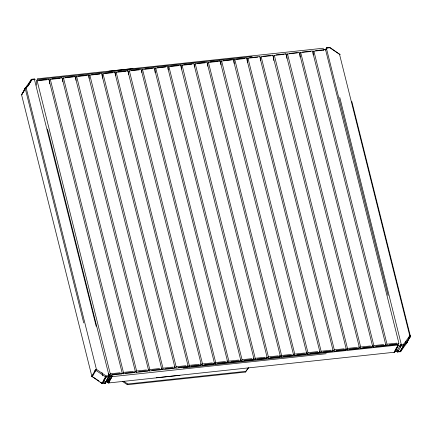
<?xml version="1.0" encoding="UTF-8"?>
<svg xmlns="http://www.w3.org/2000/svg" width="432" height="432" viewBox="0 0 432 432"><rect width="100%" height="100%" fill="white"/><g stroke="black" fill="none" stroke-linecap="round" stroke-linejoin="round"><path stroke-width="0.65" d="M36.455 85.228C36.569 84.931 35.991 79.688 37.136 80.8L110.257 373.82L109.976 375.203L108.221 373.615M49.637 83.819C49.745 83.522 49.167 78.278 50.312 79.391L123.439 372.411L123.093 373.847L122.213 373.01M62.818 81.756C62.802 81.583 62.494 76.804 63.493 77.981L136.615 371.002L136.334 372.384L134.984 371.196M76 80.347C75.983 80.174 75.67 75.395 76.669 76.572L149.796 369.587L149.51 370.975L148.16 369.787M89.186 78.284C89.035 78.214 89.019 73.921 89.851 75.157L162.972 368.177L162.691 369.56L161.341 368.377M102.352 78.176C102.46 77.873 101.882 72.63 103.032 73.748L176.153 366.768L175.873 368.15L174.112 366.563M115.544 75.46C115.393 75.389 115.376 71.102 116.208 72.338L189.335 365.359L189.049 366.741L187.699 365.553M128.714 74.698C128.698 74.525 128.39 69.752 129.389 70.924L202.511 363.944L202.23 365.326L200.47 363.739M141.901 72.635C141.75 72.571 141.734 68.278 142.565 69.514L215.692 362.534L215.406 363.917L214.056 362.729M155.066 72.533C155.18 72.23 154.602 66.987 155.747 68.105L228.868 361.125L228.587 362.507L226.832 360.914M168.259 69.817C168.107 69.746 168.091 65.453 168.923 66.69L242.05 359.71L241.763 361.093L240.413 359.91M181.429 69.055C181.413 68.882 181.105 64.109 182.104 65.281L255.226 358.301L254.945 359.683L253.19 358.096M194.616 66.992C194.465 66.928 194.449 62.635 195.286 63.871L268.407 356.891L268.121 358.274L266.776 357.086M207.792 66.236C207.77 66.058 207.463 61.285 208.462 62.456L281.588 355.477L281.302 356.859L279.547 355.271M220.968 64.822C220.952 64.649 220.644 59.875 221.643 61.047L294.764 354.067L294.484 355.45L293.134 354.267M234.149 63.412C234.128 63.239 233.82 58.46 234.819 59.638L307.946 352.658L307.66 354.04L305.905 352.453M247.32 62.651C247.433 62.354 246.856 57.11 248 58.223L321.122 351.243L320.841 352.625L319.491 351.443M260.507 60.588C260.485 60.415 260.177 55.642 261.176 56.813L334.303 349.834L334.017 351.216L332.667 350.033M273.672 60.48C273.904 60.064 273.078 54.335 274.358 55.404L347.479 348.424L347.198 349.807L345.848 348.619M286.859 58.417C286.967 58.12 286.389 52.877 287.539 53.989L360.661 347.009L360.374 348.392L358.619 346.804M300.035 57.008C300.148 56.711 299.57 51.467 300.715 52.58L373.842 345.6L373.556 346.982L372.206 345.8M313.222 54.945C313.205 54.772 312.898 49.993 313.897 51.17L387.018 344.191L386.737 345.573L385.387 344.385M323.557 50.166L323.568 48.908M401.463 345.195L339.768 97.394M324.243 49.556L324.238 49.415M106.823 379.733L107.482 382.234A1.112 0.961 28.6 0 0 108.4 382.855L112.061 376.661L111.942 375.646L111.073 374.782M36.639 80.206L36.693 80.33M47.477 129.033L109.107 376.007L108.227 377.935L109.107 376.007A0.832 0.324 -14 0 0 108.518 375.727L106.175 375.98L96.422 369.36L26.19 87.917L25.882 87.815L25.321 88.085L21.6 94.9L91.87 376.348L101.984 383.47L104.938 383.378L106.445 381.202L105.543 382.547L104.166 383.038M25.202 88.366L31.331 79.51L34.798 79.25L35.149 79.639L34.177 78.98L31.833 79.229L30.78 80.897L31.331 79.51A0.832 0.41 36 0 1 32.216 79.612L26.19 87.917L25.299 87.815L24.343 89.564L25.202 88.366L83.732 322.904M325.863 49.54L326.56 47.898L327.186 47.536L327.445 48.001L329.789 47.752L340.13 54.648L330.016 47.525L327.062 47.617L325.555 49.793L326.457 48.449A0.832 0.324 -14 0 1 327.445 48.001M339.768 54.146L339.541 54.367L409.774 335.81L410.351 336.355L404.239 344.947L400.669 351.486A0.832 0.41 36 0 1 399.784 351.383L400.086 351.783L400.669 351.486L406.701 343.181L410.362 336.091L351.837 101.552M410.362 336.091L409.439 338.159L410.4 336.091L409.774 335.81L403.747 344.115L400.415 344.817L396.851 351.356L397.035 351.788L398.612 351.513M393.957 352.339A1.112 0.346 83.9 0 0 394.216 352.291L397.597 346.091L397.478 345.071L396.608 344.207M100.586 382.142L102.211 383.249C102.308 384.566 103.054 382.558 103.01 381.91L101.941 383.573M394.524 351.562A1.112 0.432 -14 0 0 395.015 351.184L398.153 345.254M102.595 383.627L106.164 377.087L106.175 375.98M95.801 370.31L94.603 371.596L95.434 369.808L91.87 376.348A0.832 0.324 -14 0 0 92.459 376.628L92.189 376.958L96.422 369.36L95.434 369.808L95.801 370.31L105.548 376.925L109.01 376.558L107.903 378.383L108.518 375.727M92.232 376.85L92.815 374.868L91.87 376.348M397.44 351.637L397.823 352.015L398.401 350.357L397.213 351.859L396.198 348.743M109.976 375.203L121.727 373.993L122.083 372.632L48.946 79.537L48.584 79.331M134.833 372.557L135.248 371.147L62.122 78.127L61.765 77.922M136.334 372.384L148.084 371.174L148.446 369.808L75.114 76.324L74.725 76.918M149.51 370.975L161.26 369.765L161.622 368.399L88.29 74.914L87.901 75.503M162.691 369.56L174.442 368.35L174.803 366.989L101.66 73.894L101.304 73.688M175.873 368.15L187.618 366.941L187.979 365.575L114.842 72.484L114.48 72.279M189.049 366.741L200.799 365.531L201.161 364.165L127.829 70.681L127.44 71.269M202.23 365.326L213.98 364.117L214.337 362.756L141.178 69.59L140.956 69.271L131.074 70.373M215.406 363.917L227.156 362.707L227.518 361.346L154.375 68.251L154.019 68.045M228.587 362.507L240.338 361.298L240.7 359.932L167.557 66.836L167.2 66.636M241.763 361.093L253.514 359.883L253.876 358.522L180.544 65.038L180.155 65.626M254.945 359.683L266.695 358.474L267.057 357.113L193.892 63.947L193.671 63.628L183.789 64.73M268.121 358.274L279.871 357.064L280.233 355.698L207.074 62.532L206.852 62.219L196.965 63.32M281.302 356.859L293.053 355.649L293.414 354.289L220.082 60.804L219.694 61.393M294.484 355.45L306.229 354.24L306.59 352.879L233.258 59.395L232.87 59.983M307.66 354.04L319.41 352.831L319.772 351.464L246.629 58.374L246.272 58.169M332.521 351.389L332.932 349.979L259.81 56.959L259.448 56.754M334.017 351.216L345.767 350.006L346.129 348.646L272.797 55.161L272.408 55.75M347.198 349.807L358.949 348.597L359.311 347.231L285.979 53.746L285.59 54.34M360.374 348.392L372.125 347.188L372.487 345.821L299.349 52.726L298.987 52.52M373.556 346.982L385.306 345.773L385.668 344.412L312.525 51.316L312.169 51.111M386.737 345.573L398.482 344.363L398.844 342.997L325.512 49.513L325.123 50.107M400.669 351.486L401.22 350.098L400.167 351.767L397.213 351.859L397.872 350.001L396.851 351.356M400.167 351.767L403.736 345.227L403.747 344.115A0.832 0.41 36 0 1 404.239 344.947L403.002 346.826L404.239 344.947M28.507 85.239L28.998 84.17L28.069 85.579M397.823 352.015L401.393 345.476L400.972 345.416L400.183 347.085L401.393 345.476L403.736 345.227M21.751 94.835L25.299 87.815M28.058 85.504L31.331 79.51M28.858 84.683L31.833 79.229M37.103 79.952L37.73 78.808M101.984 383.47L105.548 376.925L104.792 378.637L106.164 377.087M104.555 382.995L104.938 383.378L108.508 376.834M109.107 376.007L105.446 383.098L106.121 381.65L104.938 383.378M110.927 376.574L110.446 376.369L107.384 381.98A1.112 0.432 -14 0 0 107.503 382.293L109.512 382.212M122.342 381.337L127.321 384.712L127.715 383.989L245.813 371.342L248.189 368.069M326.165 49.253L327.062 47.617M127.321 384.712L245.419 372.071L245.813 371.342M406.404 343.219L410.265 336.641M406.701 343.181L407.657 341.431L406.426 342.911M26.19 87.917L27.416 85.693L25.596 87.777M409.774 335.81L408.515 338.094L410.254 336.161M400.615 345.179L399.654 346.729L400.415 344.817L400.972 345.416M105.705 376.666L105.937 376.321M21.735 94.354L24.44 90.628M27.092 86.972L27.761 86.049A0.832 0.41 36 0 0 27.934 86.594M245.419 372.071L248.584 367.708M400.556 350.32L404.471 344.925M404.806 344.461L405.815 343.078L405.486 341.771M110.684 376.137L111.942 375.646M329.405 47.369L329.827 47.347L329.789 47.752M397.597 346.091L398.201 345.854L398.142 345.46M37.778 78.754L132.97 68.558M109.112 71.161L323.266 48.233M38.032 79.483L252.185 56.554M38.821 80.249L48.659 79.196M51.997 78.84L61.841 77.787M65.178 77.431L75.017 76.378M78.354 76.021L88.198 74.963M91.535 74.606L101.374 73.553M104.711 73.197L114.556 72.144M117.893 71.788L127.732 70.729M144.909 68.893L154.094 67.91M157.432 67.554L167.27 66.501M170.608 66.139L180.452 65.086M210.146 61.906L219.985 60.853M223.322 60.496L233.167 59.443M236.504 59.087L246.348 58.034M249.685 57.672L259.524 56.619M262.861 56.263L272.705 55.21M276.043 54.853L285.881 53.8M289.219 53.444L299.063 52.385M302.4 52.029L312.239 50.976M315.576 50.62L325.42 49.567M37.136 80.8L46.975 79.747M50.312 79.391L60.156 78.338M63.493 77.981L73.332 76.928M76.669 76.572L86.513 75.514M89.851 75.157L99.695 74.104M103.032 73.748L112.871 72.695M116.208 72.338L126.052 71.28M129.389 70.924L139.228 69.871M142.565 69.514L152.41 68.461M155.747 68.105L165.586 67.046M168.923 66.69L178.767 65.637M182.104 65.281L191.943 64.228M195.286 63.871L205.124 62.818M208.462 62.456L218.306 61.403M221.643 61.047L231.482 59.994M234.819 59.638L244.663 58.585M248 58.223L257.839 57.17M261.176 56.813L271.021 55.76M274.358 55.404L284.197 54.351M287.539 53.989L297.378 52.936M300.715 52.58L310.559 51.527M313.897 51.17L323.735 50.117M110.257 373.82L120.101 372.767M123.439 372.411L133.277 371.358M136.615 371.002L146.459 369.949M149.796 369.587L159.635 368.534M162.972 368.177L172.816 367.124M176.153 366.768L185.998 365.715M189.335 365.359L199.174 364.3M202.511 363.944L212.355 362.891M215.692 362.534L225.531 361.481M228.868 361.125L238.712 360.067M242.05 359.71L251.888 358.657M255.226 358.301L265.07 357.248M268.407 356.891L278.251 355.838M281.588 355.477L291.427 354.424M294.764 354.067L304.609 353.014M307.946 352.658L317.785 351.605M321.122 351.243L330.966 350.19M334.303 349.834L344.142 348.781M347.479 348.424L357.323 347.371M360.661 347.009L370.499 345.956M373.842 345.6L383.681 344.547M387.018 344.191L396.862 343.138M112.239 374.452L122.078 373.399M125.415 373.043L135.259 371.99M138.596 371.633L148.435 370.58M151.772 370.224L161.617 369.166M164.954 368.809L174.793 367.756M178.13 367.4L187.974 366.347M191.311 365.99L201.155 364.932M204.493 364.576L214.331 363.523M217.669 363.166L227.513 362.113M230.85 361.757L240.689 360.704M244.026 360.342L253.87 359.289M257.207 358.933L267.046 357.88M270.383 357.523L280.228 356.47M283.565 356.108L293.409 355.055M296.746 354.699L306.585 353.646M309.922 353.29L319.766 352.237M323.104 351.875L332.942 350.822M336.28 350.465L346.124 349.412M349.461 349.056L359.3 348.003M362.637 347.647L372.481 346.588M375.818 346.232L385.657 345.179M389 344.822L398.839 343.769M123.152 373.793L134.244 372.616M320.841 352.625L331.927 351.454M183.325 367.999L397.478 345.071M109.912 376.585L111.807 376.385M110.219 376.785L112.228 376.569M112.061 376.661L326.214 353.732M399.006 351.47L399.395 351.427M156.271 377.768L394.481 352.226A1.112 0.961 28.6 0 0 395.048 351.443L397.57 346.923L395.015 351.184M108.518 382.973L179.944 375.327M123.849 381.359L127.715 383.989M93.544 377.363L98.96 381.04M396.77 344.272L398.077 345.573M34.301 78.899L96.196 326.333M108.702 374.641L110.446 376.369M326.457 48.449L388.093 295.423M107.735 380.614L108.167 382.352A1.112 0.346 83.9 0 0 108.68 382.86M101.947 372.541L102.773 375.845M103.739 379.728L104.231 381.694M109.949 379.728L109.809 380.797L109.107 381.278L108.4 382.855L111.748 376.677L111.499 377.698L110.797 378.178L110.932 378.729L109.949 379.728M108.61 379.733L107.482 382.234L110.095 377.703L108.61 379.733M396.468 348.16L394.481 352.226L397.942 346.021L396.468 348.16"/></g></svg>
